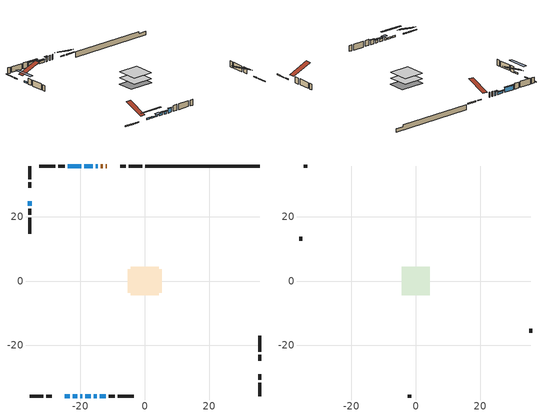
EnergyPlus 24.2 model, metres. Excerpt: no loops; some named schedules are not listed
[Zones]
conditioned space
 floor adiabatic (AdiabaticFloorConstruction): -4.38,-4.38 -4.38,4.38 4.38,4.38 4.38,-4.38 z0.46
 floor foundation (Slab1 construction): -5.26,-3.66 -5.26,3.66 5.26,3.66 5.26,-3.66 z-1.75
 wall outside (RimJoist1 construction): -0.82,35.77 -4.97,35.77 / -35.77,-35.77 -31.62,-35.77 / -35.77,35.77 -35.77,31.62 / 35.77,-35.77 35.77,-31.62 z0.46:0.76
 wall outside (RimJoist2 construction): -5.9,35.77 -7.64,35.77 / -30.69,-35.77 -28.95,-35.77 / -35.77,30.69 -35.77,28.95 / 35.77,-30.69 35.77,-28.95 z0.46:0.76
 wall outside (AdiabaticWallConstruction 1): -11.78,35.77 -12.11,35.77 / -13.04,35.77 -13.62,35.77 z0.46:2.49
 wall outside (AdiabaticWallConstruction): -14.55,35.77 -15.26,35.77 z0.46:2.09; -35.77,24.81 -35.77,23.39 / -24.81,-35.77 -23.39,-35.77 / -22.47,-35.77 -21.04,-35.77 z0.46:1.07; -16.19,35.77 -18.83,35.77 / -20.12,-35.77 -19.4,-35.77 z0.46:1.38; -19.76,35.77 -24.03,35.77 / -13.92,-35.77 -12.19,-35.77 z0.46:2.29; -18.48,-35.77 -16.85,-35.77 / -15.92,-35.77 -14.85,-35.77 z0.46:1.53
 wall outside (Wall1 construction): -24.95,35.77 -26.87,35.77 / -11.27,-35.77 -9.36,-35.77 / -35.77,22.46 -35.77,20.55 / 35.77,-24.81 35.77,-22.9 z0.46:2.9
 wall outside (Wall2 construction): -27.79,35.77 -32.77,35.77 / -8.43,-35.77 -3.45,-35.77 / -35.77,19.62 -35.77,14.65 / 35.77,-21.97 35.77,-17 z0.46:2.9
 wall foundation (FoundationWall1 construction): 0.11,35.77,-1.75 0.11,35.77,0.46 32.2,35.77,0.46 32.2,35.77,-0.27 35.77,35.77,-0.27 35.77,35.77,-1.75
 window (WindowConstruction 5): -14.55,35.77 -15.26,35.77 z0.46:2.08
 window (WindowConstruction 7): -35.77,24.81 -35.77,23.39 z0.46:1.07
 window (WindowConstruction 8): -24.81,-35.77 -23.39,-35.77 z0.46:1.07
 window (WindowConstruction 9): -22.46,-35.77 -21.04,-35.77 z0.46:1.07
 window (WindowConstruction): -16.19,35.77 -18.83,35.77 z0.46:1.37
 window (WindowConstruction 1): -19.76,35.77 -24.03,35.77 z0.46:2.29
 window (WindowConstruction 6): -20.11,-35.77 -19.4,-35.77 z0.46:1.37
 window (WindowConstruction 2): -18.48,-35.77 -16.85,-35.77 z0.46:1.53
 window (WindowConstruction 3): -15.92,-35.77 -14.85,-35.77 z0.46:1.53
 window (WindowConstruction 4): -13.92,-35.77 -12.2,-35.77 z0.46:2.29
 door (Door): -11.78,35.77 -12.11,35.77 z0.46:2.49
 door (Door 1): -13.04,35.77 -13.62,35.77 z0.46:2.49
 ceiling adiabatic (AdiabaticFloorConstruction): 4.38,-4.38 4.38,4.38 -4.38,4.38 -4.38,-4.38 z0.46
attic - vented
 floor to conditioned space (Floor1 construction Reversed): -4.39,-4.39 -4.39,4.39 4.39,4.39 4.39,-4.39 z2.9
 wall outside (Wall3 construction): -33.7,35.77 -34.84,35.77 / -2.52,-35.77 -1.38,-35.77 / -35.77,13.72 -35.77,12.58 / 35.77,-16.07 35.77,-14.93 z0.46:2.9
 roof outside (Roof1 construction): -10.85,35.77,2.9 -10.85,27.34,6.41 -8.57,27.34,6.41 -8.57,35.77,2.9; -25.74,-35.77,2.9 -25.74,-27.34,6.41 -28.02,-27.34,6.41 -28.02,-35.77,2.9; -35.77,25.74,2.9 -27.34,25.74,6.41 -27.34,28.02,6.41 -35.77,28.02,2.9; 35.77,-25.74,2.9 27.34,-25.74,6.41 27.34,-28.02,6.41 35.77,-28.02,2.9
shading: -15.56,35.77 -14.25,35.77 -14.25,36.38 -15.56,36.38 z2.38; -35.77,19.73 -35.77,28.47 -36.99,28.47 -36.99,19.73 z4.73; -20.34,-35.77 -27.86,-35.77 -27.86,-36.38 -20.34,-36.38 z4.12; -17.99,-35.77 -25.52,-35.77 -25.52,-36.38 -17.99,-36.38 z4.12; -19.13,35.77 -15.89,35.77 -15.89,36.38 -19.13,36.38 z1.67; -24.32,35.77 -19.46,35.77 -19.46,36.38 -24.32,36.38 z2.59; -18.79,-35.77 -20.72,-35.77 -20.72,-36.99 -18.79,-36.99 z1.98; -16.55,-35.77 -18.77,-35.77 -18.77,-36.38 -16.55,-36.38 z1.83; -14.55,-35.77 -16.22,-35.77 -16.22,-36.38 -14.55,-36.38 z1.83; -12.05,-35.77 -14.07,-35.77 -14.07,-35.92 -12.05,-35.92 z2.44
[Building]
Building 1: Terrain=Suburbs
[Site:Location]
Quebec Intl AP_QC: Latitude {deg}=46.8; Longitude {deg}=-71.38; Time Zone {hr}=-5; Elevation {m}=74; Keep Site Location Information=Yes
[Site:GroundTemperature:Shallow]
0.0108218, -2.24938, -2.43038, -1.3578, 2.94801, 7.23376, 10.9493, 13.303, 13.5029, 11.5886, 7.96783, 3.81355
[Site:WaterMainsTemperature]
Calculation Method=Schedule; Temperature Schedule=mains temperature schedule
[Material] Roughness=Rough; Thermal Absorptance=0.9
Name | Thickness {m} | Conductivity {W/m-K} | Density {kg/m3} | Specific Heat {J/kg-K} | Solar Absorptance | Visible Absorptance
asphalt or fiberglass shingles | 0.00635 | 0.162714 | 1121.4 | 1465.45 | 0.4 | 0.4
ceiling loosefill ins | 0.0846667 | 0.0480833 | 16.02 | 1046.75 | 0.7 | 0.7
ceiling stud and cavity | 0.1397 | 0.351045 | 65.682 | 1177.47 | 0.7 | 0.7
concrete 4.0 in. | 0.1016 | 1.803125 | 2242.8 | 837.4 | 0.7 | 0.7
concrete 8.0 in. | 0.2032 | 1.803125 | 2242.8 | 837.4 | 0.7 | 0.7
door material | 0.04445 | 0.053851 | 512.64 | 1214.23 | 0.7 | 0.7
exterior vertical ins | 0.0383733 | 0.029427 | 32.04 | 1214.23 | 0.7 | 0.7
floor covering | 0.0127 | 0.0433444 | 54.468 | 1339.84 | 0.6 | 0.6
floor rigid ins; wall rigid ins | 0.512978 | 0.029427 | 32.04 | 1214.23 | 0.7 | 0.7
floor stud and cavity | 0.1397 | 1.75129 | 37.0049 | 1207.88 | 0.7 | 0.7
furniture material conditioned space 1 | 0.1524 | 0.115458 | 640.8 | 1214.23 | 0.6 | 0.6
gypsum board | 0.0127 | 0.160291 | 801 | 837.4 | 0.6 | 0.6
gypsum board 1 | 0.0127 | 0.160291 | 801 | 837.4 | 0.7 | 0.7
osb sheathing 0.5 in. | 0.0127 | 0.115458 | 512.64 | 1214.23 | 0.7 | 0.7
osb sheathing 0.75 in. | 0.01905 | 0.115458 | 512.64 | 1214.23 | 0.7 | 0.7
osb sheathing 2.0 in. | 0.0508 | 0.115458 | 512.64 | 1214.23 | 0.7 | 0.7
rim joist stud and cavity | 0.0508 | 0.647153 | 125.044 | 1163.47 | 0.6 | 0.6
rim joist stud and cavity 1 | 0.0508 | 0.11519 | 50.32683 | 1063.81 | 0.6 | 0.6
wall stud and cavity | 0.1397 | 0.104393 | 139.0536 | 1170.24 | 0.7 | 0.7
wall stud and cavity 1 | 0.1397 | 0.110963 | 139.0536 | 1170.24 | 0.7 | 0.7
wall stud and cavity 2 | 0.0889 | 6.9971 | 50.32683 | 1063.81 | 0.6 | 0.6
wall stud and cavity 3 | 0.0889 | 0.380278 | 52.3479 | 1209.89 | 0.7 | 0.7
wall stud and cavity 4 | 0.0889 | 0.391764 | 83.0341 | 1211.67 | 0.7 | 0.7
wood siding | 0.0254 | 0.102417 | 544.68 | 1172.36 | 0.91 | 0.91
wood siding 1 | 0.00254 | 0.102417 | 544.68 | 1172.36 | 0.91 | 0.91
wood siding 2; wood siding 3; wood siding 4 | 0.0254 | 0.102417 | 544.68 | 1172.36 | 0.7 | 0.7
[WindowMaterial:SimpleGlazingSystem]
Name | U-Factor {W/m2-K} | Solar Heat Gain Coefficient
WindowMaterial | 2.94859 | 0.58
WindowMaterial 1 | 2.875907 | 0.68
WindowMaterial 2 | 2.96619 | 0.55
WindowMaterial 3 | 2.90089 | 0.65
WindowMaterial 4 | 2.94518 | 0.64
WindowMaterial 5 | 3.03319 | 0.48
WindowMaterial 6 | 3.006501 | 0.48
WindowMaterial 7 | 3.06158 | 0.43
[Construction]
AdiabaticFloorConstruction: floor stud and cavity, floor rigid ins, osb sheathing 0.75 in., floor covering
AdiabaticWallConstruction: wood siding 3, wall rigid ins, wall stud and cavity 3, gypsum board
AdiabaticWallConstruction 1: wood siding 4, wall rigid ins, wall stud and cavity 3, gypsum board
Door; Door 1: door material
Floor1 construction Reversed: gypsum board, ceiling stud and cavity, ceiling loosefill ins
FoundationWall1 construction: concrete 8.0 in., gypsum board 1
furniture construction conditioned space 1: furniture material conditioned space 1
PartitionWallConstruction: gypsum board, wall stud and cavity 4, gypsum board
RimJoist1 construction: wood siding 2, osb sheathing 2.0 in., rim joist stud and cavity
RimJoist2 construction: wood siding 2, rim joist stud and cavity 1
Roof1 construction: asphalt or fiberglass shingles
Slab1 construction: concrete 4.0 in.
Wall1 construction: wood siding, osb sheathing 0.5 in., wall stud and cavity, gypsum board
Wall2 construction: wood siding, osb sheathing 0.5 in., wall stud and cavity 1, gypsum board
Wall3 construction: wood siding 1, wall stud and cavity 2
WindowConstruction; WindowConstruction 3: WindowMaterial
WindowConstruction 1: WindowMaterial 1
WindowConstruction 2: WindowMaterial 2
WindowConstruction 4: WindowMaterial 3
WindowConstruction 5: WindowMaterial 4
WindowConstruction 6: WindowMaterial 5
WindowConstruction 7; WindowConstruction 8: WindowMaterial 6
WindowConstruction 9: WindowMaterial 7
[Zone] Multiplier=1; Part of Total Floor Area=Yes
Name | Volume {m3}
attic - vented | 43.2448
conditioned space | 376.1
[Space]
Name | Zone | Volume {m3}
attic - vented 1 | attic - vented | 43.2448
conditioned space 1 | conditioned space | 376.1
[ZoneInfiltration:EffectiveLeakageArea]
infil attic - vented 1: Zone or Space=attic - vented 1; Schedule=Always On Discrete; Effective Air Leakage Area {cm2}=2840.12; Stack Coefficient=0.000413709; Wind Coefficient=1.37426e-05
[ZoneMixing]
whole house fan mix: Zone or Space=attic - vented; Schedule=Always On Continuous; Design Flow Rate Calculation Method=Flow/Zone; Design Flow Rate {m3/s}=0; Source Zone or Space=conditioned space
[SurfaceProperty:ExposedFoundationPerimeter]
Slab1: Exposed Perimeter Calculation Method=TotalExposedPerimeter; Total Exposed Perimeter {m}=35.662
[InternalMass] Zone or ZoneList=conditioned space; Space or SpaceList=conditioned space 1
Name | Construction | Surface Area {m2}
furniture mass conditioned space 1 | furniture construction conditioned space 1 | 61.5278
partition wall mass | PartitionWallConstruction | 153.82
[Lights]
interior lighting: Zone or ZoneList or Space or SpaceList=conditioned space 1; Schedule=interior lighting schedule; Design Level Calculation Method=LightingLevel; Lighting Level {W}=343.2; Return Air Fraction=0; Fraction Radiant=0.6; Fraction Visible=0.2; Fraction Replaceable=1
[People]
occupants: Zone or ZoneList or Space or SpaceList=conditioned space 1; Number of People Schedule=occupants schedule; Number of People Calculation Method=People; Number of People=3; Fraction Radiant=0.314171; Sensible Heat Fraction=0.56303; Activity Level Schedule=occupants activity schedule; Carbon Dioxide Generation Rate {m3/s-W}=0; Enable ASHRAE 55 Comfort Warnings=No; Mean Radiant Temperature Calculation Type=EnclosureAveraged
[ElectricEquipment] Zone or ZoneList or Space or SpaceList=conditioned space 1; Design Level Calculation Method=EquipmentLevel
Name | Schedule | Design Level {W} | Fraction Latent | Fraction Radiant | Fraction Lost
clothes dryer | clothes dryer schedule | 140.772 | 0.015 | 0.081 | 0.85
clothes washer | clothes washer schedule | 32.1985 | 0.03 | 0.162 | 0.7
cooking range | cooking range schedule | 215.147 | 0.08 | 0.432 | 0.2
dishwasher | dishwasher schedule | 66.8632 | 0.3 | 0.18 | 0.4
fridge | fridge schedule | 72.9452 | 0 | 0.6 | 0
mech vent house fan | mech vent house fan schedule | 0 | 0 | 0 | 1
mech vent house fan cfis | mech vent house fan cfis schedule | 0 | 0 | 0 | 0
mech vent range fan 0 | mech vent range fan 0 schedule | 57 | 0 | 0 | 1
misc plug loads | misc plug loads schedule | 494.7 | 0.045 | 0.513 | 0.1
whole house fan | Always On Discrete | 0 | 0 | 0 | 1
[OtherEquipment] Zone or ZoneList or Space or SpaceList=conditioned space 1; Design Level Calculation Method=EquipmentLevel
Name | Fuel Type | Schedule | Design Level {W} | Fraction Latent | Fraction Radiant | Fraction Lost
clothes dryer 1 | Electricity | clothes dryer schedule | 0 | 0.015 | 0.081 | 0.85
cooking range 1 | Electricity | cooking range schedule | 0 | 0.08 | 0.432 | 0.2
general water use latent | None | general water use schedule | 62.594 | 1 | 0 | 0
general water use sensible | None | general water use schedule | -61.6891 | 0 | 0.6 | 0
mech vent house fan latent load | None | Always On Discrete | 0 | 1 | 0 | 0
mech vent house fan sensible load | None | Always On Discrete | 0 | 0 | 0 | 0
water heater energy adjustment1 | Electricity | Always On Discrete | 0.01 | 0 | 0 | 1
[ZoneInfiltration:DesignFlowRate] Zone or ZoneList or Space or SpaceList=conditioned space 1; Schedule=Always On Discrete; Design Flow Rate Calculation Method=Flow/Zone; Design Flow Rate {m3/s}=0
infil flow; natural vent flow; whole house fan flow
[AvailabilityManager:Scheduled]
air source heat pump airloop Availability Manager: Schedule=Always On Discrete
[Foundation:Kiva]
Foundation Kiva 1: Initial Indoor Air Temperature {C}=18; Wall Height Above Grade {m}=0.460004; Wall Depth Below Slab {m}=0.2032; Custom Block Material Name 1=exterior vertical ins; Custom Block Depth 1 {m}=2.21001; Custom Block X Position 1 {m}=0.2159; Custom Block Z Position 1 {m}=0
[Foundation:Kiva:Settings]
Soil Conductivity {W/m-K}=0.849921; Soil Density {kg/m3}=1842.3; Soil Specific Heat {J/kg-K}=418.7; Ground Solar Absorptivity=0.9; Ground Thermal Absorptivity=0.9; Ground Surface Roughness {m}=0.03; Far-Field Width {m}=40; Deep-Ground Boundary Condition=ZeroFlux; Deep-Ground Depth {m}=40; Minimum Cell Dimension {m}=0.2; Maximum Cell Growth Coefficient=3; Simulation Timestep=Timestep
[Exterior:Lights]
exterior lighting: Schedule=exterior lighting schedule; Design Level {W}=75.6
[EnergyManagementSystem:GlobalVariable]
air_source_heat_pump_airloop_Fan_RTF
infil_program_Qfan
infil_program_Qinf
natural_vent_program_Qnv
natural_vent_program_Qwhf
[EnergyManagementSystem:Sensor]
Name | Output:Variable or Output:Meter Index Key | Output:Variable or Output:Meter
airflow_gain | infil flow | Infiltration Sensible Heat Gain Energy
airflow_gain_1 | natural vent flow | Infiltration Sensible Heat Gain Energy
airflow_gain_2 | whole house fan flow | Infiltration Sensible Heat Gain Energy
airflow_loss | infil flow | Infiltration Sensible Heat Loss Energy
airflow_loss_1 | natural vent flow | Infiltration Sensible Heat Loss Energy
airflow_loss_2 | whole house fan flow | Infiltration Sensible Heat Loss Energy
clg_load_cond |  | Cooling:EnergyTransfer:Zone:CONDITIONED SPACE
clg_sp_s; clg_sp_s_1 | cooling setpoint | Schedule Value
clothes_dryer_exhaust_0_sch_s | clothes dryer exhaust 0 schedule | Schedule Value
cool_season | cooling season schedule | Schedule Value
htg_load_cond |  | Heating:EnergyTransfer:Zone:CONDITIONED SPACE
htg_sp_s; htg_sp_s_1 | heating setpoint | Schedule Value
ig_ee_conv | clothes dryer | Electric Equipment Convective Heating Energy
ig_ee_conv_2 | cooking range | Electric Equipment Convective Heating Energy
ig_ee_conv_4 | fridge | Electric Equipment Convective Heating Energy
ig_ee_conv_5 | misc plug loads | Electric Equipment Convective Heating Energy
ig_ee_conv_6 | whole house fan | Electric Equipment Convective Heating Energy
ig_ee_rad | clothes dryer | Electric Equipment Radiant Heating Energy
ig_ee_rad_2 | cooking range | Electric Equipment Radiant Heating Energy
ig_ee_rad_4 | fridge | Electric Equipment Radiant Heating Energy
ig_ee_rad_5 | misc plug loads | Electric Equipment Radiant Heating Energy
ig_ee_rad_6 | whole house fan | Electric Equipment Radiant Heating Energy
ig_lgt_conv | interior lighting | Lights Convective Heating Energy
ig_lgt_rad | interior lighting | Lights Radiant Heating Energy
ig_lgt_vis | interior lighting | Lights Visible Radiation Heating Energy
ig_oe_conv | clothes dryer 1 | Other Equipment Convective Heating Energy
ig_oe_conv_1 | cooking range 1 | Other Equipment Convective Heating Energy
ig_oe_conv_2 | general water use latent | Other Equipment Convective Heating Energy
ig_oe_conv_3 | general water use sensible | Other Equipment Convective Heating Energy
ig_oe_conv_4 | water heater energy adjustment1 | Other Equipment Convective Heating Energy
ig_oe_rad | clothes dryer 1 | Other Equipment Radiant Heating Energy
ig_oe_rad_1 | cooking range 1 | Other Equipment Radiant Heating Energy
ig_oe_rad_2 | general water use latent | Other Equipment Radiant Heating Energy
ig_oe_rad_3 | general water use sensible | Other Equipment Radiant Heating Energy
ig_oe_rad_4 | water heater energy adjustment1 | Other Equipment Radiant Heating Energy
ig_ppl_conv | occupants | People Convective Heating Energy
ig_ppl_rad | occupants | People Radiant Heating Energy
im_conv | furniture mass conditioned space 1 | Surface Inside Face Convection Heat Gain Energy
im_conv_1 | partition wall mass | Surface Inside Face Convection Heat Gain Energy
im_ig | furniture mass conditioned space 1 | Surface Inside Face Internal Gains Radiation Heat Gain Energy
im_ig_1 | partition wall mass | Surface Inside Face Internal Gains Radiation Heat Gain Energy
im_lgt | furniture mass conditioned space 1 | Surface Inside Face Lights Radiation Heat Gain Energy
im_lgt_1 | partition wall mass | Surface Inside Face Lights Radiation Heat Gain Energy
im_sol | furniture mass conditioned space 1 | Surface Inside Face Solar Radiation Heat Gain Energy
im_sol_1 | partition wall mass | Surface Inside Face Solar Radiation Heat Gain Energy
im_surf | furniture mass conditioned space 1 | Surface Inside Face Net Surface Thermal Radiation Heat Gain Energy
im_surf_1 | partition wall mass | Surface Inside Face Net Surface Thermal Radiation Heat Gain Energy
mech_vent_range_fan_0_sch_s | mech vent range fan 0 schedule | Schedule Value
mv_conv | mech vent house fan | Electric Equipment Convective Heating Energy
mv_conv_1 | mech vent house fan cfis | Electric Equipment Convective Heating Energy
mv_conv_2 | mech vent range fan 0 | Electric Equipment Convective Heating Energy
mv_conv_3 | mech vent house fan latent load | Other Equipment Convective Heating Energy
mv_conv_4 | mech vent house fan sensible load | Other Equipment Convective Heating Energy
mv_rad | mech vent house fan | Electric Equipment Radiant Heating Energy
mv_rad_1 | mech vent house fan cfis | Electric Equipment Radiant Heating Energy
mv_rad_2 | mech vent range fan 0 | Electric Equipment Radiant Heating Energy
mv_rad_3 | mech vent house fan latent load | Other Equipment Radiant Heating Energy
mv_rad_4 | mech vent house fan sensible load | Other Equipment Radiant Heating Energy
natural_vent_s | natural vent schedule | Schedule Value
out_pb_s |  | Site Outdoor Air Barometric Pressure
out_wt_s |  | Site Outdoor Air Humidity Ratio
site_vw_s |  | Site Wind Speed
ss_back_out | Window1 | Surface Window Shortwave from Zone Back Out Window Heat Transfer Rate
ss_back_out_1 | Window10 | Surface Window Shortwave from Zone Back Out Window Heat Transfer Rate
ss_back_out_2 | Window12 | Surface Window Shortwave from Zone Back Out Window Heat Transfer Rate
ss_back_out_3 | Window14 | Surface Window Shortwave from Zone Back Out Window Heat Transfer Rate
ss_back_out_4 | Window2 | Surface Window Shortwave from Zone Back Out Window Heat Transfer Rate
ss_back_out_5 | Window4 | Surface Window Shortwave from Zone Back Out Window Heat Transfer Rate
ss_back_out_6 | Window5 | Surface Window Shortwave from Zone Back Out Window Heat Transfer Rate
ss_back_out_7 | Window6 | Surface Window Shortwave from Zone Back Out Window Heat Transfer Rate
ss_back_out_8 | Window8 | Surface Window Shortwave from Zone Back Out Window Heat Transfer Rate
ss_back_out_9 | Window9 | Surface Window Shortwave from Zone Back Out Window Heat Transfer Rate
ss_conv | Door1 | Surface Inside Face Convection Heat Gain Energy
ss_conv_1 | Door2 | Surface Inside Face Convection Heat Gain Energy
ss_conv_10 | Window8 | Surface Inside Face Convection Heat Gain Energy
ss_conv_11 | Window9 | Surface Inside Face Convection Heat Gain Energy
ss_conv_2 | Window1 | Surface Inside Face Convection Heat Gain Energy
ss_conv_3 | Window10 | Surface Inside Face Convection Heat Gain Energy
ss_conv_4 | Window12 | Surface Inside Face Convection Heat Gain Energy
ss_conv_5 | Window14 | Surface Inside Face Convection Heat Gain Energy
ss_conv_6 | Window2 | Surface Inside Face Convection Heat Gain Energy
ss_conv_7 | Window4 | Surface Inside Face Convection Heat Gain Energy
ss_conv_8 | Window5 | Surface Inside Face Convection Heat Gain Energy
ss_conv_9 | Window6 | Surface Inside Face Convection Heat Gain Energy
ss_ig | Door1 | Surface Inside Face Internal Gains Radiation Heat Gain Energy
ss_ig_1 | Door2 | Surface Inside Face Internal Gains Radiation Heat Gain Energy
ss_ig_10 | Window8 | Surface Inside Face Internal Gains Radiation Heat Gain Energy
ss_ig_11 | Window9 | Surface Inside Face Internal Gains Radiation Heat Gain Energy
ss_ig_2 | Window1 | Surface Inside Face Internal Gains Radiation Heat Gain Energy
ss_ig_3 | Window10 | Surface Inside Face Internal Gains Radiation Heat Gain Energy
ss_ig_4 | Window12 | Surface Inside Face Internal Gains Radiation Heat Gain Energy
ss_ig_5 | Window14 | Surface Inside Face Internal Gains Radiation Heat Gain Energy
ss_ig_6 | Window2 | Surface Inside Face Internal Gains Radiation Heat Gain Energy
ss_ig_7 | Window4 | Surface Inside Face Internal Gains Radiation Heat Gain Energy
ss_ig_8 | Window5 | Surface Inside Face Internal Gains Radiation Heat Gain Energy
ss_ig_9 | Window6 | Surface Inside Face Internal Gains Radiation Heat Gain Energy
ss_lgt | Door1 | Surface Inside Face Lights Radiation Heat Gain Energy
ss_lgt_1 | Door2 | Surface Inside Face Lights Radiation Heat Gain Energy
ss_sol | Door1 | Surface Inside Face Solar Radiation Heat Gain Energy
ss_sol_1 | Door2 | Surface Inside Face Solar Radiation Heat Gain Energy
ss_surf | Door1 | Surface Inside Face Net Surface Thermal Radiation Heat Gain Energy
ss_surf_1 | Door2 | Surface Inside Face Net Surface Thermal Radiation Heat Gain Energy
ss_surf_10 | Window8 | Surface Inside Face Net Surface Thermal Radiation Heat Gain Energy
ss_surf_11 | Window9 | Surface Inside Face Net Surface Thermal Radiation Heat Gain Energy
ss_surf_2 | Window1 | Surface Inside Face Net Surface Thermal Radiation Heat Gain Energy
ss_surf_3 | Window10 | Surface Inside Face Net Surface Thermal Radiation Heat Gain Energy
ss_surf_4 | Window12 | Surface Inside Face Net Surface Thermal Radiation Heat Gain Energy
ss_surf_5 | Window14 | Surface Inside Face Net Surface Thermal Radiation Heat Gain Energy
ss_surf_6 | Window2 | Surface Inside Face Net Surface Thermal Radiation Heat Gain Energy
ss_surf_7 | Window4 | Surface Inside Face Net Surface Thermal Radiation Heat Gain Energy
ss_surf_8 | Window5 | Surface Inside Face Net Surface Thermal Radiation Heat Gain Energy
ss_surf_9 | Window6 | Surface Inside Face Net Surface Thermal Radiation Heat Gain Energy
ss_trans_in | Window1 | Surface Window Transmitted Solar Radiation Rate
ss_trans_in_1 | Window10 | Surface Window Transmitted Solar Radiation Rate
ss_trans_in_2 | Window12 | Surface Window Transmitted Solar Radiation Rate
ss_trans_in_3 | Window14 | Surface Window Transmitted Solar Radiation Rate
ss_trans_in_4 | Window2 | Surface Window Transmitted Solar Radiation Rate
ss_trans_in_5 | Window4 | Surface Window Transmitted Solar Radiation Rate
ss_trans_in_6 | Window5 | Surface Window Transmitted Solar Radiation Rate
ss_trans_in_7 | Window6 | Surface Window Transmitted Solar Radiation Rate
ss_trans_in_8 | Window8 | Surface Window Transmitted Solar Radiation Rate
ss_trans_in_9 | Window9 | Surface Window Transmitted Solar Radiation Rate
ss_trans_out | Window1 | Surface Inside Face Initial Transmitted Diffuse Transmitted Out Window Solar Radiation Rate
ss_trans_out_1 | Window10 | Surface Inside Face Initial Transmitted Diffuse Transmitted Out Window Solar Radiation Rate
ss_trans_out_2 | Window12 | Surface Inside Face Initial Transmitted Diffuse Transmitted Out Window Solar Radiation Rate
ss_trans_out_3 | Window14 | Surface Inside Face Initial Transmitted Diffuse Transmitted Out Window Solar Radiation Rate
ss_trans_out_4 | Window2 | Surface Inside Face Initial Transmitted Diffuse Transmitted Out Window Solar Radiation Rate
ss_trans_out_5 | Window4 | Surface Inside Face Initial Transmitted Diffuse Transmitted Out Window Solar Radiation Rate
ss_trans_out_6 | Window5 | Surface Inside Face Initial Transmitted Diffuse Transmitted Out Window Solar Radiation Rate
ss_trans_out_7 | Window6 | Surface Inside Face Initial Transmitted Diffuse Transmitted Out Window Solar Radiation Rate
ss_trans_out_8 | Window8 | Surface Inside Face Initial Transmitted Diffuse Transmitted Out Window Solar Radiation Rate
ss_trans_out_9 | Window9 | Surface Inside Face Initial Transmitted Diffuse Transmitted Out Window Solar Radiation Rate
s_conv | Floor1 | Surface Inside Face Convection Heat Gain Energy
s_conv_1 | FoundationWall1 | Surface Inside Face Convection Heat Gain Energy
s_conv_10 | RimJoist2:270 | Surface Inside Face Convection Heat Gain Energy
s_conv_11 | RimJoist2:90 | Surface Inside Face Convection Heat Gain Energy
s_conv_12 | Slab1 | Surface Inside Face Convection Heat Gain Energy
s_conv_13 | Wall1:0 | Surface Inside Face Convection Heat Gain Energy
s_conv_14 | Wall1:180 | Surface Inside Face Convection Heat Gain Energy
s_conv_15 | Wall1:270 | Surface Inside Face Convection Heat Gain Energy
s_conv_16 | Wall1:90 | Surface Inside Face Convection Heat Gain Energy
s_conv_17 | Wall2:0 | Surface Inside Face Convection Heat Gain Energy
s_conv_18 | Wall2:180 | Surface Inside Face Convection Heat Gain Energy
s_conv_19 | Wall2:270 | Surface Inside Face Convection Heat Gain Energy
s_conv_2 | inferred conditioned ceiling | Surface Inside Face Convection Heat Gain Energy
s_conv_20 | Wall2:90 | Surface Inside Face Convection Heat Gain Energy
s_conv_3 | inferred conditioned floor | Surface Inside Face Convection Heat Gain Energy
s_conv_4 | RimJoist1:0 | Surface Inside Face Convection Heat Gain Energy
s_conv_5 | RimJoist1:180 | Surface Inside Face Convection Heat Gain Energy
s_conv_6 | RimJoist1:270 | Surface Inside Face Convection Heat Gain Energy
s_conv_7 | RimJoist1:90 | Surface Inside Face Convection Heat Gain Energy
s_conv_8 | RimJoist2:0 | Surface Inside Face Convection Heat Gain Energy
s_conv_9 | RimJoist2:180 | Surface Inside Face Convection Heat Gain Energy
s_ig | Floor1 | Surface Inside Face Internal Gains Radiation Heat Gain Energy
s_ig_1 | FoundationWall1 | Surface Inside Face Internal Gains Radiation Heat Gain Energy
s_ig_10 | RimJoist2:270 | Surface Inside Face Internal Gains Radiation Heat Gain Energy
s_ig_11 | RimJoist2:90 | Surface Inside Face Internal Gains Radiation Heat Gain Energy
s_ig_12 | Slab1 | Surface Inside Face Internal Gains Radiation Heat Gain Energy
s_ig_13 | Wall1:0 | Surface Inside Face Internal Gains Radiation Heat Gain Energy
s_ig_14 | Wall1:180 | Surface Inside Face Internal Gains Radiation Heat Gain Energy
s_ig_15 | Wall1:270 | Surface Inside Face Internal Gains Radiation Heat Gain Energy
